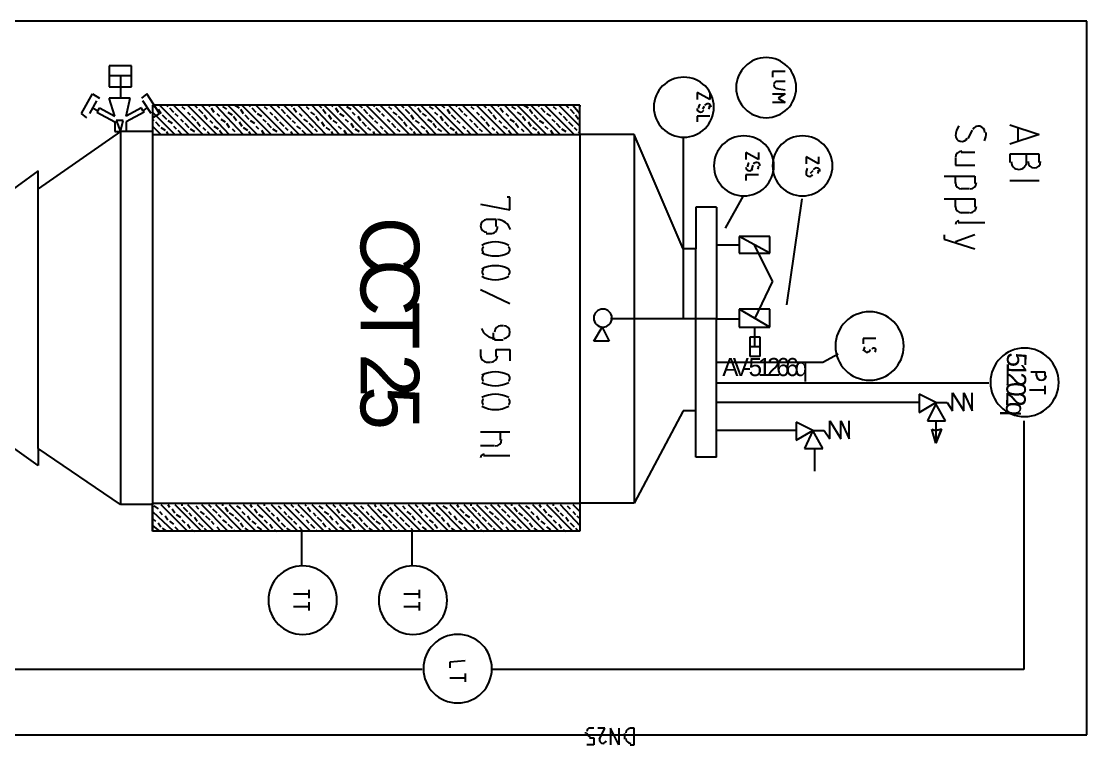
# Model space of a CAD drawing. Header units: millimetres. Extents: x 0 to 33.1, y 1.5 to 45.3.
# Drawn here: x 27.686 to 28.958, y 10.12 to 10.983 of the extents above; entities that cross this region are included whole.
import ezdxf

# ---------------------------------------------------------------- set-up
doc = ezdxf.new("R2010")
doc.units = ezdxf.units.MM
doc.header["$MEASUREMENT"] = 0
doc.layers.get('0').update_dxf_attribs({"linetype": 'CONTINUOUS'})

msp = doc.modelspace()

# ---------------------------------------------------------------- linework, layer by layer
at = {"color": 4, "linetype": 'Continuous'}
for p, q in [((28.9578, 10.9828), (27.3194, 10.9828)), ((28.9578, 10.1311), (28.9578, 10.9828)), ((27.8178, 10.9295), (27.7911, 10.9295)), ((27.7911, 10.9295), (27.7911, 10.9045)), ((27.8178, 10.9045), (27.8178, 10.9295)), ((27.8178, 10.9178), (27.7911, 10.9178)), ((27.8044, 10.9178), (27.8044, 10.8911)), ((28.5978, 10.9228), (28.5828, 10.9228)), ((28.5828, 10.9228), (28.5828, 10.9161)), ((27.7911, 10.9045), (27.8178, 10.9045)), ((28.5978, 10.9111), (28.5878, 10.9111)), ((28.5878, 10.9028), (28.5978, 10.9011)), ((27.7578, 10.8728), (27.7711, 10.8961)), ((27.7678, 10.8728), (27.7761, 10.8878)), ((27.7678, 10.8728), (27.7761, 10.8878)), ((27.7711, 10.8961), (27.7794, 10.8911)), ((27.8161, 10.8911), (27.7911, 10.8911)), ((27.7978, 10.8695), (27.7911, 10.8911)), ((27.8111, 10.8695), (27.8161, 10.8911)), ((27.8361, 10.8961), (27.8294, 10.8911)), ((27.8411, 10.8728), (27.8311, 10.8878)), ((27.8511, 10.8728), (27.8361, 10.8961)), ((28.5078, 10.8894), (28.4928, 10.8978)), ((28.4928, 10.8978), (28.4928, 10.8894)), ((28.5078, 10.8978), (28.5078, 10.8894)), ((28.5828, 10.8961), (28.5978, 10.8961)), ((28.5978, 10.8861), (28.5828, 10.8861)), ((28.5978, 10.8961), (28.5894, 10.8911)), ((28.5894, 10.8911), (28.5978, 10.8861)), ((27.7711, 10.8794), (27.7778, 10.8761)), ((27.7778, 10.8761), (27.7761, 10.8745)), ((27.7761, 10.8745), (27.7978, 10.8628)), ((27.7778, 10.8761), (27.7794, 10.8794)), ((27.7778, 10.8761), (27.7778, 10.8761)), ((27.7794, 10.8794), (27.7978, 10.8695)), ((27.8294, 10.8794), (27.8111, 10.8695)), ((27.8328, 10.8745), (27.8111, 10.8628)), ((27.8311, 10.8761), (27.8294, 10.8794)), ((27.8361, 10.8794), (27.8311, 10.8761)), ((27.8311, 10.8761), (27.8311, 10.8761)), ((27.8311, 10.8761), (27.8328, 10.8745)), ((27.8428, 10.8828), (27.8428, 10.3745)), ((28.3528, 10.8828), (27.8428, 10.8828)), ((27.8428, 10.8828), (27.8461, 10.8794)), ((27.8428, 10.8828), (27.8428, 10.8478)), ((28.3528, 10.8828), (27.8428, 10.8828)), ((27.8428, 10.8745), (27.8694, 10.8478)), ((27.8494, 10.8778), (27.8528, 10.8728)), ((27.8511, 10.8828), (27.8861, 10.8478)), ((27.8594, 10.8828), (27.8611, 10.8811)), ((27.8628, 10.8794), (27.8678, 10.8745)), ((27.8678, 10.8828), (27.9028, 10.8478)), ((27.8778, 10.8811), (27.8811, 10.8778)), ((27.8844, 10.8828), (27.9194, 10.8478)), ((27.8844, 10.8745), (27.8878, 10.8711)), ((27.8928, 10.8828), (27.8961, 10.8794)), ((27.8978, 10.8778), (27.9028, 10.8728)), ((27.9011, 10.8828), (27.9344, 10.8478)), ((27.9094, 10.8828), (27.9111, 10.8811)), ((27.9128, 10.8794), (27.9161, 10.8745)), ((27.9178, 10.8828), (27.9511, 10.8478)), ((27.9261, 10.8811), (27.9311, 10.8778)), ((27.9328, 10.8828), (27.9678, 10.8478)), ((27.9328, 10.8745), (27.9378, 10.8711)), ((27.9411, 10.8828), (27.9461, 10.8794)), ((27.9478, 10.8778), (27.9511, 10.8728)), ((27.9494, 10.8828), (27.9844, 10.8478)), ((27.9578, 10.8828), (27.9594, 10.8811)), ((27.9611, 10.8794), (27.9661, 10.8745)), ((27.9661, 10.8828), (28.0011, 10.8478)), ((27.9761, 10.8811), (27.9794, 10.8778)), ((27.9828, 10.8828), (28.0178, 10.8478)), ((27.9828, 10.8745), (27.9861, 10.8711)), ((27.9911, 10.8828), (27.9944, 10.8794)), ((27.9961, 10.8778), (28.0011, 10.8728)), ((27.9994, 10.8828), (28.0344, 10.8478)), ((28.0078, 10.8828), (28.0094, 10.8811)), ((28.0111, 10.8794), (28.0144, 10.8745)), ((28.0161, 10.8828), (28.0494, 10.8478)), ((28.0261, 10.8811), (28.0294, 10.8778)), ((28.0311, 10.8745), (28.0361, 10.8711)), ((28.0328, 10.8828), (28.0661, 10.8478)), ((28.0411, 10.8828), (28.0444, 10.8794)), ((28.0461, 10.8778), (28.0494, 10.8728)), ((28.0478, 10.8828), (28.0828, 10.8478)), ((28.0561, 10.8828), (28.0578, 10.8811)), ((28.0611, 10.8794), (28.0644, 10.8745)), ((28.0644, 10.8828), (28.0994, 10.8478)), ((28.0744, 10.8811), (28.0794, 10.8778)), ((28.0811, 10.8828), (28.1161, 10.8478)), ((28.0811, 10.8745), (28.0844, 10.8711)), ((28.0894, 10.8828), (28.0928, 10.8794)), ((28.0944, 10.8778), (28.0994, 10.8728)), ((28.0978, 10.8828), (28.1328, 10.8478)), ((28.1061, 10.8828), (28.1078, 10.8811)), ((28.1094, 10.8794), (28.1144, 10.8745)), ((28.1144, 10.8828), (28.1494, 10.8478)), ((28.1244, 10.8811), (28.1278, 10.8778)), ((28.1294, 10.8745), (28.1344, 10.8711)), ((28.1311, 10.8828), (28.1644, 10.8478)), ((28.1394, 10.8828), (28.1428, 10.8794)), ((28.1444, 10.8778), (28.1494, 10.8728)), ((28.1478, 10.8828), (28.1811, 10.8478)), ((28.1561, 10.8828), (28.1561, 10.8811)), ((28.1594, 10.8794), (28.1628, 10.8745)), ((28.1628, 10.8828), (28.1978, 10.8478)), ((28.1728, 10.8811), (28.1778, 10.8778)), ((28.1794, 10.8828), (28.2144, 10.8478)), ((28.1794, 10.8745), (28.1828, 10.8711)), ((28.1878, 10.8828), (28.1911, 10.8794)), ((28.1944, 10.8778), (28.1978, 10.8728)), ((28.1961, 10.8828), (28.2311, 10.8478)), ((28.2044, 10.8828), (28.2061, 10.8811)), ((28.2078, 10.8794), (28.2128, 10.8745)), ((28.2128, 10.8828), (28.2478, 10.8478)), ((28.2228, 10.8811), (28.2261, 10.8778)), ((28.2294, 10.8828), (28.2644, 10.8478)), ((28.2294, 10.8745), (28.2328, 10.8711)), ((28.2378, 10.8828), (28.2411, 10.8794)), ((28.2428, 10.8778), (28.2478, 10.8728)), ((28.2461, 10.8828), (28.2794, 10.8478)), ((28.2544, 10.8828), (28.2561, 10.8811)), ((28.2578, 10.8794), (28.2611, 10.8745)), ((28.2628, 10.8828), (28.2961, 10.8478)), ((28.2711, 10.8811), (28.2761, 10.8778)), ((28.2778, 10.8828), (28.3128, 10.8478)), ((28.2778, 10.8745), (28.2828, 10.8711)), ((28.2861, 10.8828), (28.2911, 10.8794)), ((28.2928, 10.8778), (28.2961, 10.8728)), ((28.2944, 10.8828), (28.3294, 10.8478)), ((28.3028, 10.8828), (28.3044, 10.8811)), ((28.3061, 10.8794), (28.3111, 10.8745)), ((28.3111, 10.8828), (28.3461, 10.8478)), ((28.3211, 10.8811), (28.3244, 10.8778)), ((28.3278, 10.8828), (28.3528, 10.8578)), ((28.3278, 10.8745), (28.3311, 10.8711)), ((28.3361, 10.8828), (28.3394, 10.8794)), ((28.3411, 10.8778), (28.3461, 10.8728)), ((28.3444, 10.8828), (28.3528, 10.8728)), ((28.3528, 10.8478), (28.3528, 10.8828)), ((28.3528, 10.8828), (28.3528, 10.8811)), ((28.3528, 10.8478), (28.3528, 10.8828)), ((28.5011, 10.8811), (28.4994, 10.8778)), ((27.7644, 10.8678), (27.7578, 10.8728)), ((27.7978, 10.8628), (27.7978, 10.8511)), ((27.8078, 10.8644), (27.7994, 10.8644)), ((27.7994, 10.8644), (27.8044, 10.8511)), ((27.8044, 10.8511), (27.8078, 10.8644)), ((27.8111, 10.8628), (27.8111, 10.8511)), ((27.8428, 10.8678), (27.8511, 10.8728)), ((27.8428, 10.8661), (27.8444, 10.8644)), ((27.8461, 10.8628), (27.8511, 10.8578)), ((27.8544, 10.8711), (27.8594, 10.8661)), ((27.8611, 10.8644), (27.8661, 10.8611)), ((27.8694, 10.8728), (27.8728, 10.8695)), ((27.8761, 10.8661), (27.8794, 10.8628)), ((27.8811, 10.8611), (27.8861, 10.8561)), ((27.8894, 10.8695), (27.8944, 10.8644)), ((27.8961, 10.8628), (27.8994, 10.8578)), ((27.9044, 10.8711), (27.9078, 10.8661)), ((27.9111, 10.8644), (27.9144, 10.8611)), ((27.9194, 10.8728), (27.9228, 10.8695)), ((27.9244, 10.8661), (27.9294, 10.8628)), ((27.9311, 10.8611), (27.9344, 10.8561)), ((27.9394, 10.8695), (27.9428, 10.8644)), ((27.9461, 10.8628), (27.9494, 10.8578)), ((27.9528, 10.8711), (27.9578, 10.8661)), ((27.9594, 10.8644), (27.9644, 10.8611)), ((27.9678, 10.8728), (27.9728, 10.8695)), ((27.9744, 10.8661), (27.9778, 10.8628)), ((27.9794, 10.8611), (27.9844, 10.8561)), ((27.9878, 10.8695), (27.9928, 10.8644)), ((27.9944, 10.8628), (27.9994, 10.8578)), ((28.0028, 10.8711), (28.0078, 10.8661)), ((28.0094, 10.8644), (28.0128, 10.8611)), ((28.0178, 10.8728), (28.0211, 10.8695)), ((28.0228, 10.8661), (28.0278, 10.8628)), ((28.0294, 10.8611), (28.0344, 10.8561)), ((28.0378, 10.8695), (28.0411, 10.8644)), ((28.0444, 10.8628), (28.0478, 10.8578)), ((28.0528, 10.8711), (28.0561, 10.8661)), ((28.0578, 10.8644), (28.0628, 10.8611)), ((28.0661, 10.8728), (28.0711, 10.8695)), ((28.0728, 10.8661), (28.0761, 10.8628)), ((28.0794, 10.8611), (28.0828, 10.8561)), ((28.0878, 10.8695), (28.0911, 10.8644)), ((28.0928, 10.8628), (28.0978, 10.8578)), ((28.1011, 10.8711), (28.1061, 10.8661)), ((28.1078, 10.8644), (28.1111, 10.8611)), ((28.1161, 10.8728), (28.1194, 10.8695)), ((28.1228, 10.8661), (28.1261, 10.8628)), ((28.1278, 10.8611), (28.1328, 10.8561)), ((28.1361, 10.8695), (28.1411, 10.8644)), ((28.1428, 10.8628), (28.1461, 10.8578)), ((28.1511, 10.8711), (28.1544, 10.8661)), ((28.1561, 10.8644), (28.1611, 10.8611)), ((28.1644, 10.8728), (28.1694, 10.8695)), ((28.1711, 10.8661), (28.1761, 10.8628)), ((28.1778, 10.8611), (28.1811, 10.8561)), ((28.1861, 10.8695), (28.1894, 10.8644)), ((28.1911, 10.8628), (28.1961, 10.8578)), ((28.1994, 10.8711), (28.2044, 10.8661)), ((28.2061, 10.8644), (28.2094, 10.8611)), ((28.2144, 10.8728), (28.2178, 10.8695)), ((28.2211, 10.8661), (28.2244, 10.8628)), ((28.2261, 10.8611), (28.2311, 10.8561)), ((28.2344, 10.8695), (28.2394, 10.8644)), ((28.2411, 10.8628), (28.2444, 10.8578)), ((28.2494, 10.8711), (28.2528, 10.8661)), ((28.2561, 10.8644), (28.2594, 10.8611)), ((28.2644, 10.8728), (28.2678, 10.8695)), ((28.2694, 10.8661), (28.2744, 10.8628)), ((28.2761, 10.8611), (28.2794, 10.8561)), ((28.2844, 10.8695), (28.2878, 10.8644)), ((28.2911, 10.8628), (28.2944, 10.8578)), ((28.2978, 10.8711), (28.3028, 10.8661)), ((28.3044, 10.8644), (28.3094, 10.8611)), ((28.3128, 10.8728), (28.3178, 10.8695)), ((28.3194, 10.8661), (28.3228, 10.8628)), ((28.3244, 10.8611), (28.3294, 10.8561)), ((28.3328, 10.8695), (28.3378, 10.8644)), ((28.3394, 10.8628), (28.3444, 10.8578)), ((28.3478, 10.8711), (28.3511, 10.8661)), ((28.5078, 10.8695), (28.4928, 10.8695)), ((28.4928, 10.8695), (28.4928, 10.8628)), ((27.8044, 10.8511), (27.7061, 10.7828)), ((27.8044, 10.8511), (27.7061, 10.7828)), ((27.7978, 10.8511), (27.8044, 10.8511)), ((27.8428, 10.8511), (27.8044, 10.8511)), ((27.8044, 10.8511), (27.8044, 10.4061)), ((27.8428, 10.8511), (27.8044, 10.8511)), ((27.8428, 10.8511), (27.8044, 10.8511)), ((27.8428, 10.8511), (27.8044, 10.8511)), ((27.8111, 10.8511), (27.8044, 10.8511)), ((27.8428, 10.8578), (27.8528, 10.8478)), ((27.8428, 10.8478), (28.3528, 10.8478)), ((27.8444, 10.8478), (27.8444, 10.8478)), ((27.8528, 10.8561), (27.8578, 10.8528)), ((27.8594, 10.8511), (27.8611, 10.8478)), ((27.8678, 10.8578), (27.8711, 10.8544)), ((27.8728, 10.8528), (27.8778, 10.8478)), ((27.8878, 10.8544), (27.8928, 10.8511)), ((27.8944, 10.8478), (27.8944, 10.8478)), ((27.9028, 10.8561), (27.9061, 10.8528)), ((27.9078, 10.8511), (27.9111, 10.8478)), ((27.9161, 10.8578), (27.9211, 10.8544)), ((27.9228, 10.8528), (27.9261, 10.8478)), ((27.9378, 10.8544), (27.9411, 10.8511)), ((27.9428, 10.8478), (27.9428, 10.8478)), ((27.9511, 10.8561), (27.9561, 10.8528)), ((27.9578, 10.8511), (27.9594, 10.8478)), ((27.9661, 10.8578), (27.9694, 10.8544)), ((27.9728, 10.8528), (27.9761, 10.8478)), ((27.9861, 10.8544), (27.9911, 10.8511)), ((27.9928, 10.8478), (27.9928, 10.8478)), ((28.0011, 10.8561), (28.0044, 10.8528)), ((28.0078, 10.8511), (28.0094, 10.8478)), ((28.0144, 10.8578), (28.0194, 10.8544)), ((28.0211, 10.8528), (28.0261, 10.8478)), ((28.0361, 10.8544), (28.0394, 10.8511)), ((28.0411, 10.8478), (28.0411, 10.8478)), ((28.0494, 10.8561), (28.0544, 10.8528)), ((28.0561, 10.8511), (28.0578, 10.8478)), ((28.0644, 10.8578), (28.0678, 10.8544)), ((28.0711, 10.8528), (28.0744, 10.8478)), ((28.0844, 10.8544), (28.0894, 10.8511)), ((28.0911, 10.8478), (28.0911, 10.8478)), ((28.0994, 10.8561), (28.1028, 10.8528)), ((28.1061, 10.8511), (28.1078, 10.8478)), ((28.1144, 10.8578), (28.1178, 10.8544)), ((28.1194, 10.8528), (28.1244, 10.8478)), ((28.1344, 10.8544), (28.1378, 10.8511)), ((28.1411, 10.8478), (28.1411, 10.8478)), ((28.1494, 10.8561), (28.1528, 10.8528)), ((28.1544, 10.8511), (28.1561, 10.8478)), ((28.1628, 10.8578), (28.1678, 10.8544)), ((28.1694, 10.8528), (28.1728, 10.8478)), ((28.1828, 10.8544), (28.1878, 10.8511)), ((28.1894, 10.8478), (28.1894, 10.8478)), ((28.1978, 10.8561), (28.2028, 10.8528)), ((28.2044, 10.8511), (28.2061, 10.8478)), ((28.2128, 10.8578), (28.2161, 10.8544)), ((28.2178, 10.8528), (28.2228, 10.8478)), ((28.2328, 10.8544), (28.2361, 10.8511)), ((28.2394, 10.8478), (28.2394, 10.8478)), ((28.2478, 10.8561), (28.2511, 10.8528)), ((28.2528, 10.8511), (28.2561, 10.8478)), ((28.2611, 10.8578), (28.2661, 10.8544)), ((28.2678, 10.8528), (28.2711, 10.8478)), ((28.2828, 10.8544), (28.2861, 10.8511)), ((28.2878, 10.8478), (28.2878, 10.8478)), ((28.2961, 10.8561), (28.3011, 10.8528)), ((28.3028, 10.8511), (28.3044, 10.8478)), ((28.3111, 10.8578), (28.3144, 10.8544)), ((28.3178, 10.8528), (28.3211, 10.8478)), ((28.3311, 10.8544), (28.3361, 10.8511)), ((28.3378, 10.8478), (28.3378, 10.8478)), ((28.3461, 10.8561), (28.3494, 10.8528)), ((28.3511, 10.8511), (28.3528, 10.8494)), ((28.4178, 10.8478), (28.3528, 10.8478)), ((28.3528, 10.8478), (28.3528, 10.4078)), ((28.4761, 10.7111), (28.4178, 10.8478)), ((28.4178, 10.8478), (28.4178, 10.4078)), ((28.8211, 10.8528), (28.8161, 10.8428)), ((28.8661, 10.8594), (28.9011, 10.8478)), ((28.9011, 10.8478), (28.8661, 10.8361)), ((28.8761, 10.8395), (28.8761, 10.8561)), ((28.4761, 10.8445), (28.4761, 10.6278)), ((28.5661, 10.8178), (28.5511, 10.8261)), ((28.5511, 10.8261), (28.5511, 10.8178)), ((28.5661, 10.8261), (28.5661, 10.8178)), ((28.8244, 10.8261), (28.8078, 10.8261)), ((28.8661, 10.8244), (28.8661, 10.8145)), ((28.9011, 10.8244), (28.8661, 10.8244)), ((28.8861, 10.8145), (28.8861, 10.8244)), ((28.9011, 10.8145), (28.9011, 10.8244)), ((28.5594, 10.8111), (28.5578, 10.8061)), ((28.6378, 10.8128), (28.6228, 10.8211)), ((28.6228, 10.8211), (28.6228, 10.8128)), ((28.6378, 10.8211), (28.6378, 10.8128)), ((28.8011, 10.8194), (28.8011, 10.8111)), ((28.8011, 10.8111), (28.8244, 10.8111)), ((27.7061, 10.8045), (27.6244, 10.7445)), ((27.7061, 10.7828), (27.7061, 10.8045)), ((28.5661, 10.7994), (28.5511, 10.7994)), ((28.5511, 10.7994), (28.5511, 10.7928)), ((28.6311, 10.8045), (28.6278, 10.8011)), ((28.7878, 10.7978), (28.8244, 10.7978)), ((28.8011, 10.7894), (28.8011, 10.7978)), ((28.8244, 10.7978), (28.8244, 10.7894)), ((28.8661, 10.7928), (28.9011, 10.7928)), ((27.7061, 10.4728), (27.7061, 10.7828)), ((28.2694, 10.7728), (28.2661, 10.7728)), ((28.2694, 10.7578), (28.2694, 10.7728)), ((28.5478, 10.7745), (28.5261, 10.7361)), ((28.8178, 10.7828), (28.8078, 10.7828)), ((28.2344, 10.7644), (28.2694, 10.7578)), ((28.5161, 10.7611), (28.4911, 10.7611)), ((28.4911, 10.7611), (28.4911, 10.7111)), ((28.5161, 10.7611), (28.5161, 10.6278)), ((28.6178, 10.7711), (28.5994, 10.6444)), ((28.7878, 10.7711), (28.8244, 10.7711)), ((28.8011, 10.7611), (28.8011, 10.7711)), ((28.8244, 10.7711), (28.8244, 10.7611)), ((28.2528, 10.7461), (28.2411, 10.7461)), ((28.2528, 10.7378), (28.2528, 10.7461)), ((28.8178, 10.7544), (28.8078, 10.7544)), ((28.8044, 10.7428), (28.8361, 10.7428)), ((28.2411, 10.7294), (28.2461, 10.7294)), ((28.5794, 10.7261), (28.5428, 10.7261)), ((28.5428, 10.7261), (28.5428, 10.7061)), ((28.5794, 10.7061), (28.5428, 10.7261)), ((28.5794, 10.7061), (28.5794, 10.7261)), ((28.7878, 10.7278), (28.7878, 10.7228)), ((28.7878, 10.7228), (28.8244, 10.7111)), ((28.8244, 10.7278), (28.8011, 10.7195)), ((28.4911, 10.7111), (28.4761, 10.7111)), ((28.4911, 10.5178), (28.4911, 10.7111)), ((28.5161, 10.7161), (28.5428, 10.7161)), ((28.5828, 10.6728), (28.5611, 10.7161)), ((28.5428, 10.7061), (28.5794, 10.7061)), ((28.5828, 10.6728), (28.5611, 10.6278)), ((28.2344, 10.6628), (28.2694, 10.6461)), ((28.5794, 10.6394), (28.5428, 10.6394)), ((28.5428, 10.6394), (28.5428, 10.6178)), ((28.5794, 10.6178), (28.5428, 10.6394)), ((28.5794, 10.6178), (28.5794, 10.6394)), ((28.2611, 10.6195), (28.2578, 10.6195)), ((28.5161, 10.6278), (28.3894, 10.6278)), ((28.5161, 10.6278), (28.5428, 10.6278)), ((28.5161, 10.4628), (28.5161, 10.6278)), ((28.2494, 10.6111), (28.2494, 10.6028)), ((28.3694, 10.6011), (28.3794, 10.6178)), ((28.3794, 10.6178), (28.3878, 10.6011)), ((28.5428, 10.6178), (28.5794, 10.6178)), ((28.5561, 10.6061), (28.5678, 10.6061)), ((28.5561, 10.5828), (28.5561, 10.6061)), ((28.5611, 10.6178), (28.5611, 10.5945)), ((28.5678, 10.6061), (28.5678, 10.5828)), ((28.2511, 10.6028), (28.2611, 10.6028)), ((28.3878, 10.6011), (28.3694, 10.6011)), ((28.5678, 10.5945), (28.5561, 10.5945)), ((28.7061, 10.6044), (28.6911, 10.6044)), ((28.6911, 10.6044), (28.6911, 10.5978)), ((28.2344, 10.5911), (28.2344, 10.5828)), ((28.2528, 10.5828), (28.2528, 10.5911)), ((28.2528, 10.5911), (28.2694, 10.5911)), ((28.2694, 10.5911), (28.2694, 10.5778)), ((28.5678, 10.5828), (28.5561, 10.5828)), ((28.6428, 10.5761), (28.6611, 10.5861)), ((28.6994, 10.5911), (28.6978, 10.5878)), ((28.2411, 10.5761), (28.2461, 10.5761)), ((28.5161, 10.5761), (28.6428, 10.5761)), ((28.8911, 10.5645), (28.9078, 10.5645)), ((28.8978, 10.5595), (28.8978, 10.5645)), ((28.9078, 10.5645), (28.9078, 10.5595)), ((28.8411, 10.5511), (28.5161, 10.5511)), ((28.8894, 10.5428), (28.9078, 10.5428)), ((28.9078, 10.5478), (28.9078, 10.5378)), ((28.7778, 10.5278), (28.7578, 10.5378)), ((28.7578, 10.5378), (28.7578, 10.5161)), ((28.7978, 10.5178), (28.7978, 10.5394)), ((28.7978, 10.5394), (28.8111, 10.5178)), ((28.8111, 10.5178), (28.8111, 10.5394)), ((28.8111, 10.5394), (28.8211, 10.5178)), ((28.8211, 10.5178), (28.8211, 10.5394)), ((28.4761, 10.5178), (28.4178, 10.4078)), ((28.4911, 10.5178), (28.4761, 10.5178)), ((28.4911, 10.4628), (28.4911, 10.5178)), ((28.7578, 10.5278), (28.5161, 10.5278)), ((28.7578, 10.5161), (28.7778, 10.5278)), ((28.7778, 10.5261), (28.7678, 10.5061)), ((28.7778, 10.5278), (28.7911, 10.5278)), ((28.7894, 10.5061), (28.7778, 10.5261)), ((28.7911, 10.5278), (28.7978, 10.5178)), ((27.7061, 10.4528), (27.6244, 10.5111)), ((28.6311, 10.4945), (28.6111, 10.5044)), ((28.6111, 10.5044), (28.6111, 10.4828)), ((28.6511, 10.4844), (28.6511, 10.5061)), ((28.6511, 10.5061), (28.6644, 10.4844)), ((28.6644, 10.4844), (28.6644, 10.5061)), ((28.6644, 10.5061), (28.6744, 10.4844)), ((28.6744, 10.4844), (28.6744, 10.5061)), ((28.7678, 10.5061), (28.7894, 10.5061)), ((28.7778, 10.5061), (28.7778, 10.4794)), ((28.8828, 10.5061), (28.8828, 10.2094)), ((28.2344, 10.4928), (28.2694, 10.4928)), ((28.2578, 10.4928), (28.2578, 10.4828)), ((28.6111, 10.4945), (28.5161, 10.4945)), ((28.6111, 10.4828), (28.6311, 10.4945)), ((28.6311, 10.4945), (28.6211, 10.4728)), ((28.6428, 10.4728), (28.6311, 10.4945)), ((28.6311, 10.4945), (28.6444, 10.4945)), ((28.6444, 10.4945), (28.6511, 10.4844)), ((28.7778, 10.4794), (28.7728, 10.4961)), ((28.7728, 10.4961), (28.7778, 10.4945)), ((28.7778, 10.4794), (28.7844, 10.4961)), ((28.7844, 10.4961), (28.7778, 10.4945)), ((28.7778, 10.4945), (28.7844, 10.4961)), ((28.7844, 10.4961), (28.7778, 10.4794)), ((27.7061, 10.4728), (27.7061, 10.4528)), ((27.8044, 10.4061), (27.7061, 10.4728)), ((27.8044, 10.4061), (27.7061, 10.4728)), ((28.2511, 10.4761), (28.2344, 10.4761)), ((28.6211, 10.4728), (28.6428, 10.4728)), ((28.6328, 10.4728), (28.6328, 10.4461)), ((28.2378, 10.4645), (28.2694, 10.4645)), ((28.5161, 10.4628), (28.4911, 10.4628)), ((27.8428, 10.4061), (27.8044, 10.4061)), ((27.8428, 10.4061), (27.8044, 10.4061)), ((27.8428, 10.3745), (27.8428, 10.4078)), ((27.8428, 10.4078), (28.3528, 10.4078)), ((27.8444, 10.4045), (27.8494, 10.4011)), ((27.8528, 10.4061), (27.8844, 10.3745)), ((27.8611, 10.4061), (27.8628, 10.4028)), ((27.8694, 10.4061), (27.9011, 10.3745)), ((27.8778, 10.4061), (27.8778, 10.4045)), ((27.8794, 10.4028), (27.8844, 10.3978)), ((27.8844, 10.4061), (27.9161, 10.3745)), ((27.8944, 10.4045), (27.8978, 10.4011)), ((27.9011, 10.4061), (27.9328, 10.3745)), ((27.9094, 10.4061), (27.9128, 10.4028)), ((27.9178, 10.4061), (27.9494, 10.3745)), ((27.9261, 10.4061), (27.9261, 10.4045)), ((27.9294, 10.4028), (27.9328, 10.3978)), ((27.9344, 10.4061), (27.9661, 10.3745)), ((27.9428, 10.4045), (27.9478, 10.4011)), ((27.9511, 10.4061), (27.9828, 10.3745)), ((27.9594, 10.4061), (27.9611, 10.4028)), ((27.9678, 10.4061), (27.9994, 10.3745)), ((27.9761, 10.4061), (27.9761, 10.4045)), ((27.9778, 10.4028), (27.9828, 10.3978)), ((27.9844, 10.4061), (28.0161, 10.3745)), ((27.9928, 10.4045), (27.9961, 10.4011)), ((27.9994, 10.4061), (28.0311, 10.3745)), ((28.0078, 10.4061), (28.0111, 10.4028)), ((28.0161, 10.4061), (28.0478, 10.3745)), ((28.0244, 10.4061), (28.0261, 10.4045)), ((28.0278, 10.4028), (28.0311, 10.3978)), ((28.0328, 10.4061), (28.0644, 10.3745)), ((28.0411, 10.4045), (28.0461, 10.4011)), ((28.0494, 10.4061), (28.0811, 10.3745)), ((28.0578, 10.4061), (28.0611, 10.4028)), ((28.0661, 10.4061), (28.0978, 10.3745)), ((28.0744, 10.4061), (28.0744, 10.4045)), ((28.0761, 10.4028), (28.0811, 10.3978)), ((28.0828, 10.4061), (28.1144, 10.3745)), ((28.0911, 10.4045), (28.0944, 10.4011)), ((28.0994, 10.4061), (28.1294, 10.3745)), ((28.1078, 10.4061), (28.1094, 10.4028)), ((28.1144, 10.4061), (28.1461, 10.3745)), ((28.1228, 10.4061), (28.1244, 10.4045)), ((28.1261, 10.4028), (28.1294, 10.3978)), ((28.1311, 10.4061), (28.1628, 10.3745)), ((28.1411, 10.4045), (28.1444, 10.4011)), ((28.1478, 10.4061), (28.1794, 10.3745)), ((28.1561, 10.4061), (28.1594, 10.4028)), ((28.1644, 10.4061), (28.1961, 10.3745)), ((28.1728, 10.4061), (28.1728, 10.4045)), ((28.1761, 10.4028), (28.1794, 10.3978)), ((28.1811, 10.4061), (28.2128, 10.3745)), ((28.1894, 10.4045), (28.1944, 10.4011)), ((28.1978, 10.4061), (28.2294, 10.3745)), ((28.2061, 10.4061), (28.2078, 10.4028)), ((28.2144, 10.4061), (28.2444, 10.3745)), ((28.2228, 10.4061), (28.2228, 10.4045)), ((28.2244, 10.4028), (28.2294, 10.3978)), ((28.2294, 10.4061), (28.2611, 10.3745)), ((28.2394, 10.4045), (28.2428, 10.4011)), ((28.2461, 10.4061), (28.2778, 10.3745)), ((28.2544, 10.4061), (28.2578, 10.4028)), ((28.2628, 10.4061), (28.2944, 10.3745)), ((28.2711, 10.4061), (28.2711, 10.4045)), ((28.2744, 10.4028), (28.2778, 10.3978)), ((28.2794, 10.4061), (28.3111, 10.3745)), ((28.2878, 10.4045), (28.2928, 10.4011)), ((28.2961, 10.4061), (28.3278, 10.3745)), ((28.3044, 10.4061), (28.3061, 10.4028)), ((28.3128, 10.4061), (28.3444, 10.3745)), ((28.3211, 10.4061), (28.3211, 10.4045)), ((28.3228, 10.4028), (28.3278, 10.3978)), ((28.3294, 10.4061), (28.3528, 10.3811)), ((28.3378, 10.4045), (28.3411, 10.4011)), ((28.3444, 10.4061), (28.3528, 10.3978)), ((28.4178, 10.4078), (28.3528, 10.4078)), ((28.3528, 10.4078), (28.3528, 10.3745)), ((28.3528, 10.4078), (28.3528, 10.3745)), ((28.3528, 10.4061), (28.3528, 10.4045)), ((27.8428, 10.3978), (27.8678, 10.3745)), ((27.8511, 10.3978), (27.8544, 10.3944)), ((27.8578, 10.3928), (27.8611, 10.3878)), ((27.8661, 10.4011), (27.8694, 10.3961)), ((27.8711, 10.3944), (27.8761, 10.3911)), ((27.8861, 10.3961), (27.8894, 10.3928)), ((27.8928, 10.3911), (27.8961, 10.3861)), ((27.8994, 10.3978), (27.9044, 10.3944)), ((27.9061, 10.3928), (27.9111, 10.3878)), ((27.9144, 10.4011), (27.9194, 10.3961)), ((27.9211, 10.3944), (27.9244, 10.3911)), ((27.9344, 10.3961), (27.9394, 10.3928)), ((27.9411, 10.3911), (27.9461, 10.3861)), ((27.9494, 10.3978), (27.9528, 10.3944)), ((27.9561, 10.3928), (27.9594, 10.3878)), ((27.9644, 10.4011), (27.9678, 10.3961)), ((27.9694, 10.3944), (27.9744, 10.3911)), ((27.9844, 10.3961), (27.9878, 10.3928)), ((27.9911, 10.3911), (27.9944, 10.3861)), ((27.9994, 10.3978), (28.0028, 10.3944)), ((28.0044, 10.3928), (28.0094, 10.3878)), ((28.0128, 10.4011), (28.0178, 10.3961)), ((28.0194, 10.3944), (28.0228, 10.3911)), ((28.0344, 10.3961), (28.0378, 10.3928)), ((28.0394, 10.3911), (28.0444, 10.3861)), ((28.0478, 10.3978), (28.0528, 10.3944)), ((28.0544, 10.3928), (28.0578, 10.3878)), ((28.0628, 10.4011), (28.0661, 10.3961)), ((28.0678, 10.3944), (28.0728, 10.3911)), ((28.0828, 10.3961), (28.0878, 10.3928)), ((28.0894, 10.3911), (28.0928, 10.3861)), ((28.0978, 10.3978), (28.1011, 10.3944)), ((28.1028, 10.3928), (28.1078, 10.3878)), ((28.1111, 10.4011), (28.1161, 10.3961)), ((28.1178, 10.3944), (28.1228, 10.3911)), ((28.1328, 10.3961), (28.1361, 10.3928)), ((28.1378, 10.3911), (28.1428, 10.3861)), ((28.1461, 10.3978), (28.1511, 10.3944)), ((28.1528, 10.3928), (28.1561, 10.3878)), ((28.1611, 10.4011), (28.1644, 10.3961)), ((28.1678, 10.3944), (28.1711, 10.3911)), ((28.1811, 10.3961), (28.1861, 10.3928)), ((28.1878, 10.3911), (28.1911, 10.3861)), ((28.1961, 10.3978), (28.1994, 10.3944)), ((28.2028, 10.3928), (28.2061, 10.3878)), ((28.2094, 10.4011), (28.2144, 10.3961)), ((28.2161, 10.3944), (28.2211, 10.3911)), ((28.2311, 10.3961), (28.2344, 10.3928)), ((28.2361, 10.3911), (28.2411, 10.3861)), ((28.2444, 10.3978), (28.2494, 10.3944)), ((28.2511, 10.3928), (28.2561, 10.3878)), ((28.2594, 10.4011), (28.2644, 10.3961)), ((28.2661, 10.3944), (28.2694, 10.3911)), ((28.2794, 10.3961), (28.2844, 10.3928)), ((28.2861, 10.3911), (28.2911, 10.3861)), ((28.2944, 10.3978), (28.2978, 10.3944)), ((28.3011, 10.3928), (28.3044, 10.3878)), ((28.3094, 10.4011), (28.3128, 10.3961)), ((28.3144, 10.3944), (28.3194, 10.3911)), ((28.3294, 10.3961), (28.3328, 10.3928)), ((28.3361, 10.3911), (28.3394, 10.3861)), ((28.3444, 10.3978), (28.3478, 10.3944)), ((28.3494, 10.3928), (28.3528, 10.3894)), ((27.8428, 10.3894), (27.8461, 10.3861)), ((27.8428, 10.3811), (27.8511, 10.3745)), ((27.8494, 10.3844), (27.8528, 10.3794)), ((27.8544, 10.3778), (27.8594, 10.3745)), ((27.8628, 10.3861), (27.8678, 10.3828)), ((27.8694, 10.3794), (27.8728, 10.3761)), ((27.8778, 10.3878), (27.8811, 10.3844)), ((27.8844, 10.3828), (27.8878, 10.3778)), ((27.8978, 10.3844), (27.9028, 10.3794)), ((27.9044, 10.3778), (27.9078, 10.3745)), ((27.9128, 10.3861), (27.9161, 10.3828)), ((27.9194, 10.3794), (27.9228, 10.3761)), ((27.9261, 10.3878), (27.9311, 10.3844)), ((27.9328, 10.3828), (27.9378, 10.3778)), ((27.9478, 10.3844), (27.9511, 10.3794)), ((27.9528, 10.3778), (27.9578, 10.3745)), ((27.9611, 10.3861), (27.9661, 10.3828)), ((27.9678, 10.3794), (27.9728, 10.3761)), ((27.9761, 10.3878), (27.9794, 10.3844)), ((27.9828, 10.3828), (27.9861, 10.3778)), ((27.9961, 10.3844), (28.0011, 10.3794)), ((28.0028, 10.3778), (28.0078, 10.3745)), ((28.0111, 10.3861), (28.0144, 10.3828)), ((28.0178, 10.3794), (28.0211, 10.3761)), ((28.0261, 10.3878), (28.0294, 10.3844)), ((28.0311, 10.3828), (28.0361, 10.3778)), ((28.0461, 10.3844), (28.0494, 10.3794)), ((28.0528, 10.3778), (28.0561, 10.3745)), ((28.0611, 10.3861), (28.0644, 10.3828)), ((28.0661, 10.3794), (28.0711, 10.3761)), ((28.0744, 10.3878), (28.0794, 10.3844)), ((28.0811, 10.3828), (28.0844, 10.3778)), ((28.0944, 10.3844), (28.0994, 10.3794)), ((28.1011, 10.3778), (28.1061, 10.3745)), ((28.1094, 10.3861), (28.1144, 10.3828)), ((28.1161, 10.3794), (28.1194, 10.3761)), ((28.1244, 10.3878), (28.1278, 10.3844)), ((28.1294, 10.3828), (28.1344, 10.3778)), ((28.1444, 10.3844), (28.1494, 10.3794)), ((28.1511, 10.3778), (28.1544, 10.3745)), ((28.1594, 10.3861), (28.1628, 10.3828)), ((28.1644, 10.3794), (28.1694, 10.3761)), ((28.1728, 10.3878), (28.1778, 10.3844)), ((28.1794, 10.3828), (28.1828, 10.3778)), ((28.1944, 10.3844), (28.1978, 10.3794)), ((28.1994, 10.3778), (28.2044, 10.3745)), ((28.2078, 10.3861), (28.2128, 10.3828)), ((28.2144, 10.3794), (28.2178, 10.3761)), ((28.2228, 10.3878), (28.2261, 10.3844)), ((28.2294, 10.3828), (28.2328, 10.3778)), ((28.2428, 10.3844), (28.2478, 10.3794)), ((28.2494, 10.3778), (28.2528, 10.3745)), ((28.2578, 10.3861), (28.2611, 10.3828)), ((28.2644, 10.3794), (28.2678, 10.3761)), ((28.2711, 10.3878), (28.2761, 10.3844)), ((28.2778, 10.3828), (28.2828, 10.3778)), ((28.2928, 10.3844), (28.2961, 10.3794)), ((28.2978, 10.3778), (28.3028, 10.3745)), ((28.3061, 10.3861), (28.3111, 10.3828)), ((28.3128, 10.3794), (28.3178, 10.3761)), ((28.3211, 10.3878), (28.3244, 10.3844)), ((28.3278, 10.3828), (28.3311, 10.3778)), ((28.3411, 10.3844), (28.3461, 10.3794)), ((28.3478, 10.3778), (28.3511, 10.3745)), ((28.3528, 10.3745), (27.8428, 10.3745)), ((28.3528, 10.3745), (27.8428, 10.3745)), ((27.8761, 10.3745), (27.8761, 10.3745)), ((27.8894, 10.3761), (27.8928, 10.3745)), ((27.9244, 10.3745), (27.9244, 10.3745)), ((27.9394, 10.3761), (27.9411, 10.3745)), ((27.9744, 10.3745), (27.9744, 10.3745)), ((27.9878, 10.3761), (27.9911, 10.3745)), ((28.0211, 10.3328), (28.0211, 10.3745)), ((28.0228, 10.3745), (28.0228, 10.3745)), ((28.0378, 10.3761), (28.0394, 10.3745)), ((28.0728, 10.3745), (28.0728, 10.3745)), ((28.0878, 10.3761), (28.0894, 10.3745)), ((28.1228, 10.3745), (28.1228, 10.3745)), ((28.1361, 10.3761), (28.1378, 10.3745)), ((28.1528, 10.3328), (28.1528, 10.3745)), ((28.1711, 10.3745), (28.1711, 10.3745)), ((28.1861, 10.3761), (28.1878, 10.3745)), ((28.2211, 10.3745), (28.2211, 10.3745)), ((28.2344, 10.3761), (28.2378, 10.3745)), ((28.2694, 10.3745), (28.2694, 10.3745)), ((28.2844, 10.3761), (28.2861, 10.3745)), ((28.3194, 10.3745), (28.3194, 10.3745)), ((28.3328, 10.3761), (28.3361, 10.3745)), ((28.0294, 10.3045), (28.0294, 10.2944)), ((28.1611, 10.3045), (28.1611, 10.2944)), ((28.0111, 10.2994), (28.0294, 10.2994)), ((28.0294, 10.2894), (28.0294, 10.2795)), ((28.1428, 10.2994), (28.1611, 10.2994)), ((28.1611, 10.2894), (28.1611, 10.2795)), ((28.0111, 10.2844), (28.0294, 10.2844)), ((28.1428, 10.2844), (28.1611, 10.2844)), ((28.2161, 10.2195), (28.1978, 10.2178)), ((28.1978, 10.2178), (28.1978, 10.2111)), ((28.1644, 10.2094), (27.5294, 10.2094)), ((28.1978, 10.1994), (28.2161, 10.1994)), ((28.2161, 10.2044), (28.2161, 10.1944)), ((28.8828, 10.2094), (28.2478, 10.2094)), ((28.3694, 10.1394), (28.3644, 10.1394)), ((28.3828, 10.1394), (28.3744, 10.1394)), ((28.3761, 10.1261), (28.3828, 10.1394)), ((28.3994, 10.1195), (28.3894, 10.1394)), ((28.3894, 10.1394), (28.3894, 10.1195)), ((28.3994, 10.1394), (28.3994, 10.1195)), ((28.4178, 10.1394), (28.4128, 10.1394)), ((28.4178, 10.1195), (28.4178, 10.1394)), ((27.3194, 10.1311), (28.9578, 10.1311)), ((28.3594, 10.1344), (28.3594, 10.1328)), ((28.3644, 10.1278), (28.3694, 10.1278)), ((28.3694, 10.1278), (28.3694, 10.1195)), ((28.4061, 10.1328), (28.4061, 10.1261)), ((28.3694, 10.1195), (28.3611, 10.1195)), ((28.4128, 10.1195), (28.4178, 10.1195))]:
    msp.add_line(p, q, dxfattribs=at)
for points in [[(28.5753, 10.9395), (28.5556, 10.9395), (28.5394, 10.9234), (28.5394, 10.9036)], [(28.6111, 10.9036), (28.6111, 10.9234), (28.595, 10.9395), (28.5753, 10.9395)], [(28.4769, 10.9161), (28.4571, 10.9161), (28.4411, 10.9001), (28.4411, 10.8803)], [(28.5128, 10.8803), (28.5128, 10.9001), (28.4968, 10.9161), (28.4769, 10.9161)], [(28.5394, 10.9036), (28.5394, 10.8838), (28.5556, 10.8678), (28.5753, 10.8678)], [(28.5753, 10.8678), (28.595, 10.8678), (28.6111, 10.8838), (28.6111, 10.9036)], [(28.5886, 10.9111), (28.5862, 10.9111), (28.5844, 10.9093), (28.5844, 10.907)], [(28.5844, 10.907), (28.5844, 10.9047), (28.5862, 10.9028), (28.5886, 10.9028)], [(28.4411, 10.8803), (28.4411, 10.8605), (28.4571, 10.8445), (28.4769, 10.8445)], [(28.4769, 10.8445), (28.4968, 10.8445), (28.5128, 10.8605), (28.5128, 10.8803)], [(28.4928, 10.8786), (28.4928, 10.8767), (28.494, 10.875), (28.496, 10.8746)], [(28.4961, 10.8838), (28.4951, 10.8824), (28.4946, 10.8808), (28.4944, 10.879)], [(28.496, 10.8746), (28.4978, 10.8741), (28.4997, 10.875), (28.5007, 10.8767)], [(28.5062, 10.8843), (28.5044, 10.8848), (28.5025, 10.8839), (28.5015, 10.8822)], [(28.5094, 10.8803), (28.5094, 10.8822), (28.5082, 10.8838), (28.5062, 10.8843)], [(28.5069, 10.8778), (28.5075, 10.8791), (28.5078, 10.8804), (28.5078, 10.8818)], [(28.805, 10.858), (28.8026, 10.8545), (28.8014, 10.8504), (28.8011, 10.8462)], [(28.8304, 10.8576), (28.8269, 10.8584), (28.8235, 10.8568), (28.8219, 10.8537)], [(28.8361, 10.8503), (28.8361, 10.8538), (28.8338, 10.8568), (28.8304, 10.8576)], [(28.8358, 10.84), (28.8371, 10.8432), (28.8378, 10.8466), (28.8378, 10.85)], [(28.5486, 10.8461), (28.5288, 10.8461), (28.5128, 10.8301), (28.5128, 10.8103)], [(28.5844, 10.8103), (28.5844, 10.8301), (28.5685, 10.8461), (28.5486, 10.8461)], [(28.6186, 10.8461), (28.5988, 10.8461), (28.5828, 10.8301), (28.5828, 10.8103)], [(28.6544, 10.8103), (28.6544, 10.8301), (28.6383, 10.8461), (28.6186, 10.8461)], [(28.8011, 10.8469), (28.8011, 10.8434), (28.8035, 10.8404), (28.8068, 10.8396)], [(28.8068, 10.8396), (28.8103, 10.8389), (28.8138, 10.8404), (28.8153, 10.8435)], [(28.8086, 10.8278), (28.8044, 10.8278), (28.8011, 10.8244), (28.8011, 10.8203)], [(28.5128, 10.8103), (28.5128, 10.7905), (28.5288, 10.7745), (28.5486, 10.7745)], [(28.5486, 10.7745), (28.5685, 10.7745), (28.5844, 10.7905), (28.5844, 10.8103)], [(28.5544, 10.8138), (28.5535, 10.8124), (28.5528, 10.8108), (28.5528, 10.809)], [(28.5646, 10.8143), (28.5628, 10.8148), (28.5608, 10.8139), (28.5599, 10.8122)], [(28.5678, 10.8103), (28.5678, 10.8122), (28.5665, 10.8139), (28.5646, 10.8143)], [(28.5653, 10.8062), (28.5658, 10.8074), (28.5661, 10.8088), (28.5661, 10.8101)], [(28.5828, 10.8103), (28.5828, 10.7905), (28.5988, 10.7745), (28.6186, 10.7745)], [(28.6186, 10.7745), (28.6383, 10.7745), (28.6544, 10.7905), (28.6544, 10.8103)], [(28.8678, 10.8153), (28.8678, 10.8102), (28.8718, 10.8061), (28.8769, 10.8061)], [(28.8769, 10.8061), (28.8819, 10.8061), (28.8861, 10.8102), (28.8861, 10.8153)], [(28.8878, 10.8153), (28.8878, 10.8111), (28.8911, 10.8078), (28.8953, 10.8078)], [(28.8953, 10.8078), (28.8994, 10.8078), (28.9028, 10.8111), (28.9028, 10.8153)], [(28.5511, 10.8086), (28.5511, 10.8067), (28.5524, 10.805), (28.5543, 10.8046)], [(28.5543, 10.8046), (28.5561, 10.8041), (28.5581, 10.805), (28.559, 10.8067)], [(28.6244, 10.8072), (28.6235, 10.8058), (28.6229, 10.8041), (28.6228, 10.8023)], [(28.6228, 10.802), (28.6228, 10.8), (28.624, 10.7983), (28.626, 10.7979)], [(28.626, 10.7979), (28.6278, 10.7974), (28.6297, 10.7983), (28.6307, 10.8)], [(28.6363, 10.8077), (28.6344, 10.8081), (28.6325, 10.8072), (28.6315, 10.8055)], [(28.6394, 10.8036), (28.6394, 10.8055), (28.6382, 10.8072), (28.6363, 10.8077)], [(28.6369, 10.8012), (28.6375, 10.8024), (28.6378, 10.8038), (28.6378, 10.8051)], [(28.8011, 10.7903), (28.8011, 10.7861), (28.8044, 10.7828), (28.8086, 10.7828)], [(28.8186, 10.7828), (28.8228, 10.7828), (28.8261, 10.7861), (28.8261, 10.7903)], [(28.8011, 10.7619), (28.8011, 10.7578), (28.8044, 10.7544), (28.8086, 10.7544)], [(28.8186, 10.7544), (28.8228, 10.7544), (28.8261, 10.7578), (28.8261, 10.7619)], [(28.2419, 10.7461), (28.2378, 10.7461), (28.2344, 10.7427), (28.2344, 10.7386)], [(28.2701, 10.7345), (28.2676, 10.7411), (28.2617, 10.7457), (28.2547, 10.7461)], [(28.2344, 10.7386), (28.2344, 10.7345), (28.2378, 10.7311), (28.2419, 10.7311)], [(28.2522, 10.7317), (28.2539, 10.7333), (28.2547, 10.7356), (28.2544, 10.738)], [(28.8053, 10.7445), (28.8029, 10.7445), (28.8011, 10.7426), (28.8011, 10.7403)], [(28.2681, 10.7154), (28.2581, 10.7208), (28.2458, 10.7208), (28.2357, 10.7154)], [(28.246, 10.7295), (28.2483, 10.7292), (28.2506, 10.73), (28.2522, 10.7317)], [(28.2378, 10.7137), (28.2367, 10.7128), (28.2361, 10.7116), (28.2361, 10.7103)], [(28.2361, 10.7103), (28.2361, 10.7089), (28.2367, 10.7077), (28.2378, 10.7069)], [(28.2694, 10.7103), (28.2694, 10.7116), (28.2689, 10.7128), (28.2678, 10.7137)], [(28.2678, 10.7069), (28.2689, 10.7077), (28.2694, 10.7089), (28.2694, 10.7103)], [(28.2357, 10.7069), (28.2458, 10.7014), (28.2581, 10.7014), (28.2681, 10.7069)], [(28.2681, 10.687), (28.2581, 10.6925), (28.2458, 10.6925), (28.2357, 10.687)], [(28.2378, 10.687), (28.2367, 10.6862), (28.2361, 10.6849), (28.2361, 10.6836)], [(28.2361, 10.6836), (28.2361, 10.6823), (28.2367, 10.681), (28.2378, 10.6803)], [(28.2694, 10.6836), (28.2694, 10.6849), (28.2689, 10.6862), (28.2678, 10.687)], [(28.2678, 10.6803), (28.2689, 10.681), (28.2694, 10.6823), (28.2694, 10.6836)], [(28.2357, 10.6785), (28.2458, 10.6731), (28.2581, 10.6731), (28.2681, 10.6785)], [(28.3803, 10.6394), (28.3743, 10.6394), (28.3694, 10.6346), (28.3694, 10.6286)], [(28.3911, 10.6286), (28.3911, 10.6346), (28.3863, 10.6394), (28.3803, 10.6394)], [(28.6986, 10.6361), (28.6761, 10.6361), (28.6578, 10.6178), (28.6578, 10.5953)], [(28.7394, 10.5953), (28.7394, 10.6178), (28.7211, 10.6361), (28.6986, 10.6361)], [(28.2586, 10.6195), (28.2544, 10.6195), (28.2511, 10.6161), (28.2511, 10.6119)], [(28.2694, 10.6119), (28.2694, 10.6161), (28.2661, 10.6195), (28.2619, 10.6195)], [(28.3694, 10.6286), (28.3694, 10.6226), (28.3743, 10.6178), (28.3803, 10.6178)], [(28.3803, 10.6178), (28.3863, 10.6178), (28.3911, 10.6226), (28.3911, 10.6286)], [(28.2354, 10.6163), (28.2379, 10.6092), (28.2444, 10.6044), (28.2519, 10.6044)], [(28.2619, 10.6044), (28.2661, 10.6044), (28.2694, 10.6078), (28.2694, 10.6119)], [(28.6578, 10.5953), (28.6578, 10.5727), (28.6761, 10.5545), (28.6986, 10.5545)], [(28.6928, 10.5939), (28.6918, 10.5924), (28.6913, 10.5908), (28.6911, 10.589)], [(28.6986, 10.5545), (28.7211, 10.5545), (28.7394, 10.5727), (28.7394, 10.5953)], [(28.2344, 10.5836), (28.2344, 10.5795), (28.2378, 10.5761), (28.2419, 10.5761)], [(28.2469, 10.5761), (28.2511, 10.5761), (28.2544, 10.5795), (28.2544, 10.5836)], [(28.6928, 10.5903), (28.6928, 10.5891), (28.6936, 10.5881), (28.6947, 10.5878)], [(28.6947, 10.5878), (28.6958, 10.5876), (28.6969, 10.5881), (28.6975, 10.5891)], [(28.7042, 10.5927), (28.7031, 10.593), (28.7019, 10.5924), (28.7014, 10.5914)], [(28.7061, 10.5903), (28.7061, 10.5914), (28.7054, 10.5924), (28.7042, 10.5927)], [(28.7053, 10.5878), (28.7058, 10.5891), (28.7061, 10.5904), (28.7061, 10.5918)], [(28.8836, 10.5928), (28.8611, 10.5928), (28.8428, 10.5745), (28.8428, 10.5519)], [(28.9244, 10.5519), (28.9244, 10.5745), (28.9061, 10.5928), (28.8836, 10.5928)], [(28.2681, 10.5604), (28.2581, 10.5658), (28.2458, 10.5658), (28.2357, 10.5604)], [(28.2378, 10.5603), (28.2367, 10.5595), (28.2361, 10.5583), (28.2361, 10.557)], [(28.2361, 10.557), (28.2361, 10.5556), (28.2367, 10.5544), (28.2378, 10.5536)], [(28.2694, 10.557), (28.2694, 10.5583), (28.2689, 10.5595), (28.2678, 10.5603)], [(28.2678, 10.5536), (28.2689, 10.5544), (28.2694, 10.5556), (28.2694, 10.557)], [(28.8978, 10.5603), (28.8978, 10.5571), (28.9003, 10.5545), (28.9036, 10.5545)], [(28.9036, 10.5545), (28.9068, 10.5544), (28.9094, 10.557), (28.9094, 10.5602)], [(28.2357, 10.5519), (28.2458, 10.5464), (28.2581, 10.5464), (28.2681, 10.5519)], [(28.8428, 10.5519), (28.8428, 10.5294), (28.8611, 10.5111), (28.8836, 10.5111)], [(28.8836, 10.5111), (28.9061, 10.5111), (28.9244, 10.5294), (28.9244, 10.5519)], [(28.2681, 10.5337), (28.2581, 10.5391), (28.2458, 10.5391), (28.2357, 10.5337)], [(28.2378, 10.532), (28.2367, 10.5312), (28.2361, 10.5299), (28.2361, 10.5286)], [(28.2694, 10.5286), (28.2694, 10.5299), (28.2689, 10.5312), (28.2678, 10.532)], [(28.2357, 10.5235), (28.2458, 10.5181), (28.2581, 10.5181), (28.2681, 10.5235)], [(28.2361, 10.5286), (28.2361, 10.5273), (28.2367, 10.526), (28.2378, 10.5253)], [(28.2678, 10.5253), (28.2689, 10.526), (28.2694, 10.5273), (28.2694, 10.5286)], [(28.2519, 10.4761), (28.2561, 10.4761), (28.2594, 10.4795), (28.2594, 10.4836)], [(28.2386, 10.4661), (28.2364, 10.4661), (28.2344, 10.4643), (28.2344, 10.462)], [(28.0219, 10.3328), (27.9994, 10.3328), (27.9811, 10.3145), (27.9811, 10.2919)], [(28.0628, 10.2919), (28.0628, 10.3145), (28.0444, 10.3328), (28.0219, 10.3328)], [(28.1536, 10.3328), (28.1311, 10.3328), (28.1128, 10.3145), (28.1128, 10.2919)], [(28.1944, 10.2919), (28.1944, 10.3145), (28.1761, 10.3328), (28.1536, 10.3328)], [(27.9811, 10.2919), (27.9811, 10.2694), (27.9994, 10.2511), (28.0219, 10.2511)], [(28.0219, 10.2511), (28.0444, 10.2511), (28.0628, 10.2694), (28.0628, 10.2919)], [(28.1128, 10.2919), (28.1128, 10.2694), (28.1311, 10.2511), (28.1536, 10.2511)], [(28.1536, 10.2511), (28.1761, 10.2511), (28.1944, 10.2694), (28.1944, 10.2919)], [(28.2069, 10.2511), (28.1844, 10.2511), (28.1661, 10.2328), (28.1661, 10.2103)], [(28.2478, 10.2103), (28.2478, 10.2328), (28.2294, 10.2511), (28.2069, 10.2511)], [(28.1661, 10.2103), (28.1661, 10.1877), (28.1844, 10.1694), (28.2069, 10.1694)], [(28.2069, 10.1694), (28.2294, 10.1694), (28.2478, 10.1877), (28.2478, 10.2103)], [(28.3653, 10.1394), (28.3629, 10.1394), (28.3611, 10.1376), (28.3611, 10.1352)], [(28.4136, 10.1394), (28.4104, 10.1394), (28.4078, 10.1368), (28.4078, 10.1336)], [(28.3611, 10.1336), (28.3611, 10.1313), (28.3629, 10.1294), (28.3653, 10.1294)], [(28.3768, 10.1275), (28.376, 10.1262), (28.376, 10.1246), (28.3767, 10.1233)], [(28.3767, 10.1233), (28.3774, 10.1219), (28.3788, 10.1211), (28.3803, 10.1211)], [(28.3803, 10.1211), (28.3821, 10.1211), (28.3838, 10.1223), (28.3843, 10.1241)], [(28.4078, 10.127), (28.4078, 10.1237), (28.4104, 10.1211), (28.4136, 10.1211)]]:
    msp.add_open_spline(points, degree=3, dxfattribs=at)

# ---------------------------------------------------------------- texts
at = {"color": 4}
for s, height, rotation, p in [('C', 0.07, 270, (28.0911, 10.7494)), ('C', 0.07, 270, (28.0911, 10.6989)), ('T', 0.07, 270, (28.0911, 10.6484)), ('2', 0.07, 270, (28.0911, 10.5863)), ('5', 0.023333, 268.726, (28.8628, 10.5878)), ('1', 0.023333, 268.726, (28.8625, 10.576)), ('2', 0.023333, 268.726, (28.8624, 10.5642)), ('5', 0.07, 270, (28.0911, 10.5473)), ('0', 0.023333, 268.726, (28.8621, 10.5525)), ('2', 0.023333, 268.726, (28.8619, 10.5407)), ('q', 0.023333, 268.726, (28.8617, 10.5289))]:
    msp.add_text(s, height=height, rotation=rotation, dxfattribs=at).set_placement(p)
for s, p in [('A', (28.5228, 10.5594)), ('V', (28.5353, 10.5594)), ('5', (28.5542, 10.5594)), ('1', (28.5651, 10.5594)), ('2', (28.5761, 10.5594)), ('6', (28.5871, 10.5594)), ('6', (28.5981, 10.5594)), ('-', (28.5476, 10.5594)), ('q', (28.609, 10.5594))]:
    msp.add_text(s, height=0.021667, dxfattribs=at).set_placement(p)

doc.saveas('drawing.dxf')
